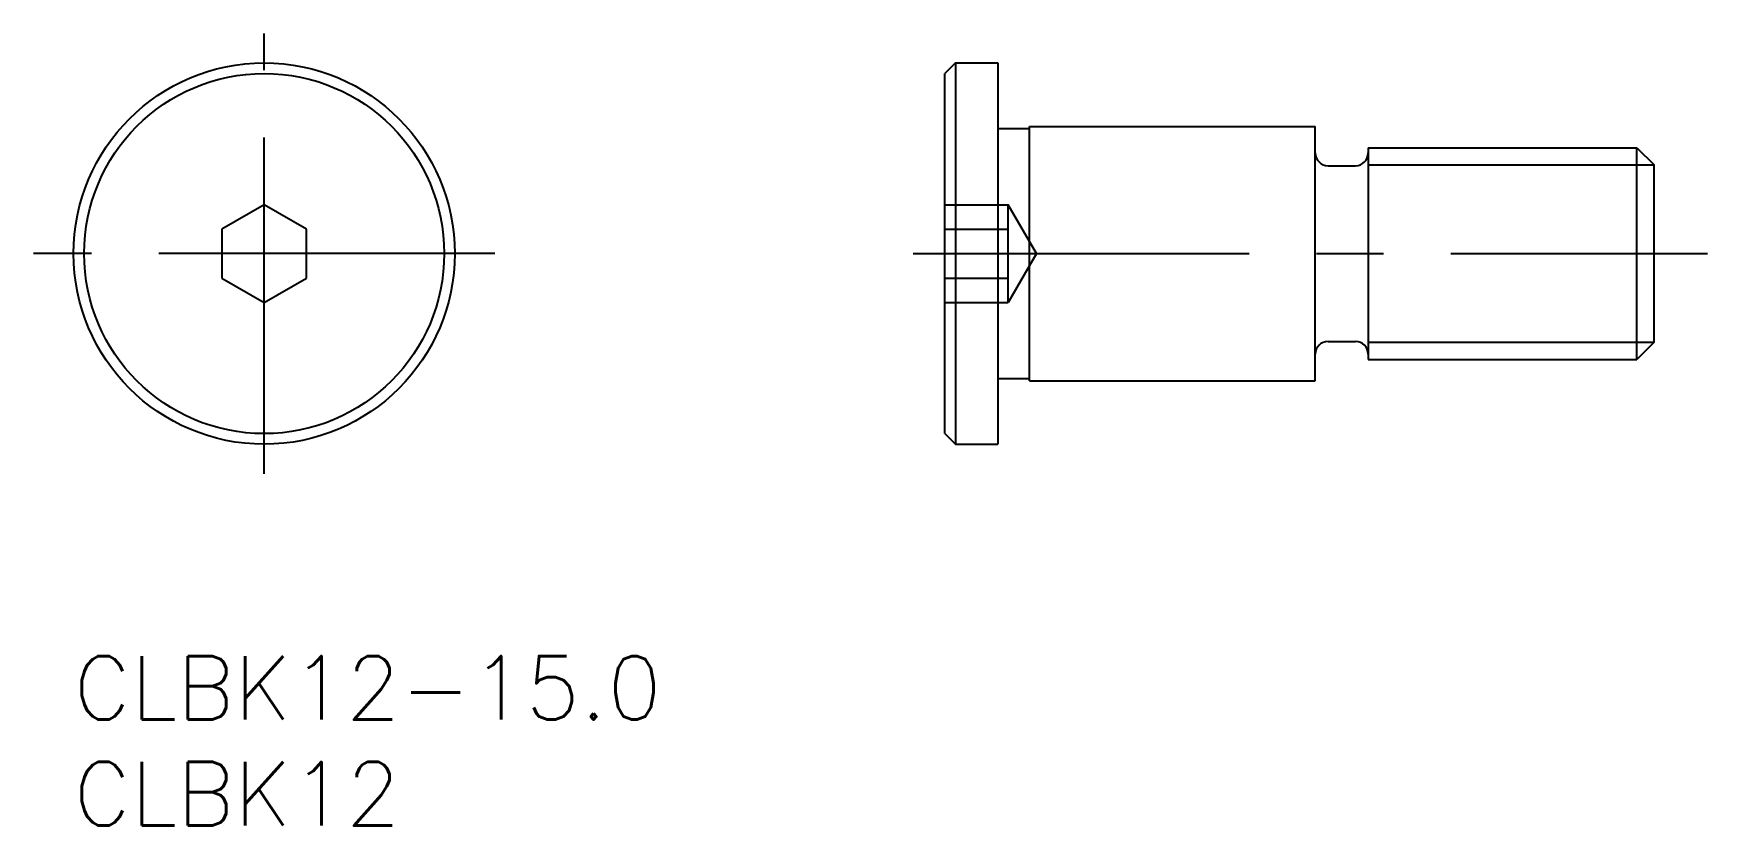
# Model space of a CAD drawing. Extents: x -1.9 to 77.2, y -8 to 29.4.
import ezdxf

# ---------------------------------------------------------------- set-up
doc = ezdxf.new("R2010")
doc.units = 0
doc.header["$LTSCALE"] = 0.5
doc.linetypes.add('CENTER', pattern=[50.8, 31.75, -6.35, 6.35, -6.35])
doc.linetypes.add('DASHED', pattern=[19.05, 12.7, -6.35])
for name, color, linetype in [('MSM_CENTER', 1, 'CENTER'), ('MSM_CONTINUOUS', 7, 'CONTINUOUS'), ('MSM_DASHED', 4, 'DASHED'), ('MSM_NARROW', 5, 'CONTINUOUS'), ('MSM_PART_NUMBER', 7, 'CONTINUOUS')]:
    doc.layers.add(name, color=color, linetype=linetype)
doc.styles.get("Standard").update_dxf_attribs({"font": 'txt.shx', "height": 3, "bigfont": 'bigfont.shx'})

# ---------------------------------------------------------------- blocks, each defined once
blk = doc.blocks.new('*U8')
at = {"layer": 'MSM_PART_NUMBER'}
blk.add_text('CLBK12-15.0', height=3, dxfattribs=at).set_placement((0, -3))
blk = doc.blocks.new('*U9')
at = {"layer": 'MSM_PART_NUMBER'}
blk.add_text('CLBK12', height=3, dxfattribs=at).set_placement((0, -8))

msp = doc.modelspace()

# ---------------------------------------------------------------- linework, layer by layer
at = {"layer": 'MSM_CENTER'}
for p, q in [((9, 8.61), (9, 29.39)), ((19.897, 19), (-1.897, 19)), ((39.645, 19), (77.17, 19))]:
    msp.add_line(p, q, dxfattribs=at)
at = {"layer": 'MSM_CONTINUOUS'}
for p, q in [((41.645, 28), (41.145, 27.5)), ((41.645, 28), (43.645, 28)), ((41.645, 28), (41.645, 10)), ((43.645, 28), (43.645, 10)), ((41.145, 10.5), (41.145, 27.5)), ((43.645, 24.9), (45.145, 24.9)), ((45.145, 25), (58.645, 25)), ((45.145, 13), (45.145, 25)), ((58.645, 13), (58.645, 25)), ((58.645, 13), (58.645, 25)), ((61.145, 24), (61.145, 14)), ((61.145, 24), (73.833, 24)), ((73.833, 14), (73.833, 24)), ((73.833, 24), (74.645, 23.188)), ((59.245, 23.15), (60.545, 23.15)), ((74.645, 14.812), (74.645, 23.188)), ((9, 21.309), (7, 20.155)), ((11, 20.155), (9, 21.309)), ((7, 20.155), (7, 17.845)), ((11, 17.845), (11, 20.155)), ((7, 17.845), (9, 16.691)), ((9, 16.691), (11, 17.845)), ((59.245, 14.85), (60.545, 14.85)), ((74.645, 14.812), (73.833, 14)), ((61.145, 14), (73.833, 14)), ((43.645, 13.1), (45.145, 13.1)), ((45.145, 13), (58.645, 13)), ((41.145, 10.5), (41.645, 10)), ((41.645, 10), (43.645, 10))]:
    msp.add_line(p, q, dxfattribs=at)
for radius in [9, 8.5]:
    msp.add_circle((9, 19), radius, dxfattribs=at)
for centre, start, end in [((59.245, 23.75), 180, 270), ((60.545, 23.75), 270, 0), ((59.245, 14.25), 90, 180), ((60.545, 14.25), 0, 90)]:
    msp.add_arc(centre, 0.6, start, end, dxfattribs=at)
at = {"layer": 'MSM_DASHED'}
for p, q in [((41.145, 21.309), (44.145, 21.309)), ((45.478, 19), (44.145, 21.309)), ((44.145, 16.691), (44.145, 21.309)), ((41.145, 20.155), (44.145, 20.155)), ((45.478, 19), (44.145, 16.691)), ((41.145, 17.845), (44.145, 17.845)), ((41.145, 16.691), (44.145, 16.691))]:
    msp.add_line(p, q, dxfattribs=at)
at = {"layer": 'MSM_NARROW'}
for p, q in [((61.145, 23.188), (74.645, 23.188)), ((61.145, 14.812), (74.645, 14.812))]:
    msp.add_line(p, q, dxfattribs=at)

# ---------------------------------------------------------------- block references
at = {"layer": 'MSM_CONTINUOUS'}
for name in ['*U8', '*U9']:
    msp.add_blockref(name, (0, 0), dxfattribs=at)

doc.saveas('drawing.dxf')
